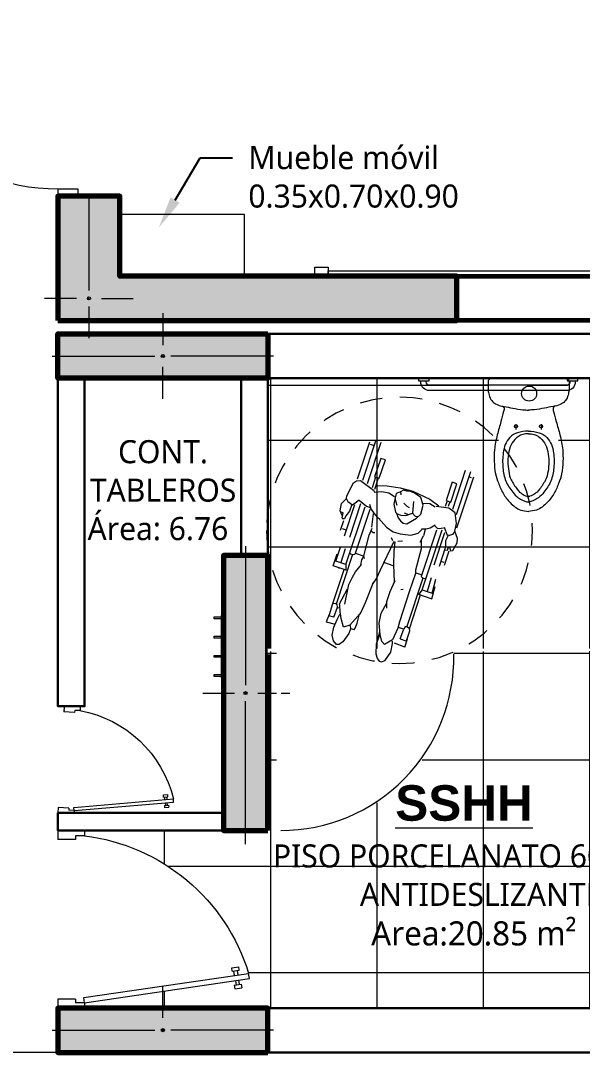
# Model space of a CAD drawing. Header units: metres. Extents: x 28 to 148, y 23 to 113.
# Drawn here: x 122.83 to 126, y 55.36 to 61.18 of the extents above; entities that cross this region are included whole.
import ezdxf
from ezdxf import colors
from ezdxf.entities.mleader import LeaderData, LeaderLine
from ezdxf.math import Vec2, Vec3

# ---------------------------------------------------------------- set-up
doc = ezdxf.new("R2010")
doc.units = ezdxf.units.M
doc.set_wipeout_variables(frame=1)
doc.linetypes.add('DASHED2', pattern=[0.375, 0.25, -0.125])
doc.linetypes.add('HIDDEN', pattern=[9.525, 6.35, -3.175])
for name, color, linetype, lineweight in [('COLUMNAS 50', 32, 'Continuous', 70), ('Equipamiento SR', 23, 'Continuous', 0), ('GRAFO 0 BLANCO', 7, 'Continuous', 0), ('GRAFO 4', 7, 'Continuous', 30), ('Hatch', 251, 'Continuous', 0), ('letras sr', 7, 'Continuous', 5), ('Lineas Referencia', 73, 'Continuous', 13), ('MOBILIARIO_Pen_No__1', 7, 'Continuous', 13), ('Muros el', 144, 'Continuous', 60), ('Proyeccciones', 1, 'DASHED2', 18), ('puertas', 7, 'Continuous', 5), ('Puertas El', 21, 'Continuous', 15), ('Sanitarios el', 141, 'Continuous', 15), ('Structural - Bearing_Pen_No__20', 1, 'Continuous', 0), ('Vanos', 140, 'Continuous', 5)]:
    doc.layers.add(name, color=color, linetype=linetype, lineweight=lineweight)
doc.styles.add('Generales', font='trebuc.ttf', dxfattribs={"height": 0.1})
doc.styles.add('Santa Rosa 1 50', font='trebuc.ttf')

# ---------------------------------------------------------------- blocks, each defined once
blk = doc.blocks.new('Picture 18')
at = {"layer": 'Equipamiento SR', "linetype": 'Continuous'}
for p, q in [((0.075, 0), (0, 0)), ((0, 0), (0, -0.05)), ((4.125, 0), (0.075, 0)), ((0.075, 0), (0.075, -0.03)), ((0.075, -0.05), (0.075, 0)), ((4.125, -0.03), (4.125, 0)), ((4.2, 0), (4.125, 0)), ((4.125, 0), (4.125, -0.05)), ((4.2, -0.05), (4.2, 0)), ((0, -0.05), (0.075, -0.05)), ((0.075, -0.03), (4.125, -0.03)), ((4.125, -0.05), (4.2, -0.05))]:
    blk.add_line(p, q, dxfattribs=at)
blk = doc.blocks.new('A$C5A0F33B4')
at = {"layer": 'Puertas El', "linetype": 'Continuous'}
blk.add_line((1.12, 1.16), (1.2176, 2.2757), dxfattribs=at)
at = {"layer": 'Puertas El', "linetype": 'ByBlock'}
for p, q in [((1.005, 1.16), (1.005, 1.2)), ((1.005, 1.2), (1.12, 1.2)), ((1.12, 1.2), (1.005, 1.2)), ((1.12, 1.2), (1.12, 1.16)), ((1.12, 1.16), (1.005, 1.16)), ((1.005, 0), (1.005, 0.04)), ((1.005, 0.04), (1.12, 0.04)), ((1.12, 0), (1.005, 0)), ((1.12, 0), (1.005, 0)), ((1.12, 0), (1.005, 0)), ((1.12, 0.04), (1.12, 0))]:
    blk.add_line(p, q, dxfattribs=at)
blk.add_arc((1.12, 1.16), 1.12, 270, 85, dxfattribs=at)
blk = doc.blocks.new('A$C3C3047C9')
at = {"true_color": 0x939598}
h = blk.add_hatch(color=252, dxfattribs=at)
h.dxf.hatch_style = 1
h.paths.add_polyline_path([(1.9, 0), (2.25, 0), (2.25, 0.7), (0, 0.7), (0, 0.45), (1.9, 0.45)])
h.paths.add_polyline_path([(2.0663, 0.575, -1), (2.0837, 0.575, -1)], flags=16)
at = {"layer": 'COLUMNAS 50', "linetype": 'Continuous'}
blk.add_lwpolyline([(2.25, 0.7), (0, 0.7), (0, 0.45), (1.9, 0.45), (1.9, 0), (2.25, 0)], close=True, dxfattribs=at)
at = {"layer": 'Structural - Bearing_Pen_No__20', "linetype": 'Continuous'}
for p, q in [((2.075, 0.62), (2.075, 0.8)), ((2.005, 0.575), (1.825, 0.575)), ((2.075, 0), (2.075, 0.53)), ((2.145, 0.575), (2.325, 0.575))]:
    blk.add_line(p, q, dxfattribs=at)
blk.add_circle((2.075, 0.575), 0.00871, dxfattribs=at)
blk.add_point((2.075, 0.575), dxfattribs=at)
blk = doc.blocks.new('DISCAPACITADO-1')
at = {"layer": 'Proyeccciones', "linetype": 'HIDDEN', "ltscale": 1.5}
for p, q in [((682410.7473, 9286072.2616), (682410.6806, 9286072.4854)), ((682410.6526, 9286072.4771), (682410.7225, 9286072.2423)), ((682410.7128, 9286072.4666), (682410.6897, 9286072.4597)), ((682410.7775, 9286072.2677), (682410.7146, 9286072.4788)), ((682410.624, 9286072.3798), (682410.6509, 9286072.3878)), ((682410.6552, 9286072.2751), (682410.624, 9286072.3798)), ((682410.6509, 9286072.3878), (682410.6821, 9286072.2832)), ((682410.142, 9286072.3281), (682410.2148, 9286072.0836)), ((682410.2363, 9286072.1138), (682410.1699, 9286072.3364)), ((682410.2097, 9286072.0094), (682410.1232, 9286072.2995)), ((682410.1347, 9286072.2941), (682410.1499, 9286072.2986)), ((682410.2171, 9286072.2585), (682410.244, 9286072.2665)), ((682410.2483, 9286072.1539), (682410.2171, 9286072.2585)), ((682410.244, 9286072.2665), (682410.2752, 9286072.1619)), ((682410.6821, 9286072.2832), (682410.6552, 9286072.2751)), ((682410.6611, 9286072.2762), (682410.6803, 9286072.2119)), ((682410.6766, 9286072.2815), (682410.6948, 9286072.2207)), ((682410.7607, 9286072.26), (682410.6855, 9286072.2066)), ((682410.7832, 9286072.2575), (682410.7607, 9286072.26)), ((682410.7993, 9286072.2452), (682410.7832, 9286072.2575)), ((682410.4631, 9286072.2081), (682410.3661, 9286072.1674)), ((682410.4173, 9286072.1752), (682410.4563, 9286072.1997)), ((682410.4563, 9286072.1997), (682410.4833, 9286072.2085)), ((682410.5356, 9286072.2254), (682410.4631, 9286072.2081)), ((682410.4833, 9286072.2085), (682410.498, 9286072.2084)), ((682410.498, 9286072.2084), (682410.516, 9286072.2135)), ((682410.516, 9286072.2135), (682410.5371, 9286072.2015)), ((682410.533, 9286072.2018), (682410.5312, 9286072.1861)), ((682410.6095, 9286072.234), (682410.5356, 9286072.2254)), ((682410.5371, 9286072.2015), (682410.5571, 9286072.1932)), ((682410.5571, 9286072.1932), (682410.563, 9286072.168)), ((682410.5989, 9286072.1945), (682410.566, 9286072.1753)), ((682410.6392, 9286072.2018), (682410.5989, 9286072.1945)), ((682410.6736, 9286072.2343), (682410.6095, 9286072.234)), ((682410.6796, 9286072.1963), (682410.6392, 9286072.2018)), ((682410.6855, 9286072.2066), (682410.6796, 9286072.1963)), ((682410.8361, 9286072.1704), (682410.7993, 9286072.2452)), ((682410.2752, 9286072.1619), (682410.2483, 9286072.1539)), ((682410.2542, 9286072.1549), (682410.2624, 9286072.1275)), ((682410.2697, 9286072.1602), (682410.2793, 9286072.1281)), ((682410.3661, 9286072.1674), (682410.3153, 9286072.1306)), ((682410.3351, 9286072.1231), (682410.3662, 9286072.1394)), ((682410.3662, 9286072.1394), (682410.4055, 9286072.1401)), ((682410.4028, 9286072.1317), (682410.4173, 9286072.1752)), ((682410.4143, 9286072.0804), (682410.4028, 9286072.1317)), ((682410.4607, 9286072.0849), (682410.4563, 9286072.1503)), ((682410.5126, 9286072.1387), (682410.4949, 9286072.1239)), ((682410.5503, 9286072.1256), (682410.5625, 9286072.1632)), ((682410.569, 9286072.1315), (682410.5581, 9286072.0879)), ((682410.563, 9286072.168), (682410.569, 9286072.1315)), ((682410.7649, 9286072.1478), (682410.7232, 9286072.1153)), ((682410.8015, 9286072.1202), (682410.7657, 9286072.1497)), ((682410.8289, 9286072.1399), (682410.8015, 9286072.1202)), ((682410.8365, 9286072.1545), (682410.8289, 9286072.1399)), ((682410.8376, 9286072.1555), (682410.8361, 9286072.1704)), ((682410.8649, 9286072.126), (682410.8376, 9286072.1555)), ((682410.2123, 9286072.0338), (682410.222, 9286072.0949)), ((682410.222, 9286072.0949), (682410.2576, 9286072.1188)), ((682410.2576, 9286072.1188), (682410.3307, 9286072.1261)), ((682410.4387, 9286072.0575), (682410.4143, 9286072.0804)), ((682410.4615, 9286072.0843), (682410.447, 9286072.0688)), ((682410.4993, 9286072.0707), (682410.4615, 9286072.0843)), ((682410.4949, 9286072.1239), (682410.4828, 9286072.1162)), ((682410.5096, 9286072.0848), (682410.4839, 9286072.0769)), ((682410.5478, 9286072.0789), (682410.5272, 9286072.0707)), ((682410.5531, 9286072.0821), (682410.5429, 9286072.0558)), ((682410.5581, 9286072.0879), (682410.5478, 9286072.0789)), ((682410.6804, 9286072.0771), (682410.6606, 9286072.0565)), ((682410.6982, 9286072.1009), (682410.6804, 9286072.0771)), ((682410.6862, 9286072.0279), (682410.6827, 9286072.0738)), ((682410.7061, 9286072.1274), (682410.6982, 9286072.1009)), ((682410.7232, 9286072.1153), (682410.7017, 9286072.109)), ((682410.704, 9286072.0969), (682410.78, 9286071.842)), ((682410.8288, 9286071.7837), (682410.7308, 9286072.1123)), ((682410.7564, 9286072.1289), (682410.8135, 9286071.9372)), ((682410.8415, 9286071.9455), (682410.7884, 9286072.1235)), ((682410.8064, 9286072.1227), (682410.817, 9286072.0848)), ((682410.817, 9286072.0848), (682410.837, 9286072.058)), ((682410.853, 9286072.0741), (682410.8631, 9286072.0774)), ((682410.8584, 9286072.0464), (682410.853, 9286072.0741)), ((682410.8591, 9286072.0593), (682410.8712, 9286072.0846)), ((682410.8712, 9286072.0846), (682410.8649, 9286072.126)), ((682410.2202, 9286071.9903), (682410.2123, 9286072.0338)), ((682410.338, 9286072.02), (682410.3182, 9286072.0033)), ((682410.3597, 9286072.0056), (682410.3319, 9286072.0234)), ((682410.447, 9286072.0688), (682410.4339, 9286072.0662)), ((682410.4925, 9286072.0233), (682410.4387, 9286072.0575)), ((682410.5126, 9286072.0272), (682410.4925, 9286072.0233)), ((682410.5272, 9286072.0707), (682410.4993, 9286072.0707)), ((682410.5283, 9286072.0391), (682410.5126, 9286072.0272)), ((682410.5429, 9286072.0558), (682410.5283, 9286072.0391)), ((682410.6522, 9286072.0502), (682410.6059, 9286072.002)), ((682410.6606, 9286072.0565), (682410.6434, 9286072.0452)), ((682410.688, 9286071.999), (682410.6862, 9286072.0279)), ((682410.837, 9286072.058), (682410.8437, 9286072.0404)), ((682410.8437, 9286072.0404), (682410.8562, 9286072.0398)), ((682410.8645, 9286071.9757), (682410.848, 9286072.0312)), ((682410.8584, 9286072.0464), (682410.8562, 9286072.0398)), ((682410.2033, 9286071.9501), (682410.2202, 9286071.9903)), ((682410.2202, 9286071.9903), (682410.2328, 9286071.9723)), ((682410.2328, 9286071.9723), (682410.2499, 9286071.9648)), ((682410.2499, 9286071.9648), (682410.2619, 9286071.966)), ((682410.257, 9286071.9652), (682410.2708, 9286071.9355)), ((682410.2806, 9286072.0108), (682410.2619, 9286071.966)), ((682410.3309, 9286071.7965), (682410.2758, 9286071.9812)), ((682410.2974, 9286072.0052), (682410.2853, 9286072.0081)), ((682410.3935, 9286071.654), (682410.2915, 9286071.9963)), ((682410.3182, 9286072.0033), (682410.2974, 9286072.0052)), ((682410.3236, 9286071.9939), (682410.4024, 9286071.7295)), ((682410.3831, 9286071.9993), (682410.3597, 9286072.0056)), ((682410.409, 9286071.9977), (682410.3831, 9286071.9993)), ((682410.3881, 9286071.9945), (682410.3954, 9286071.9585)), ((682410.4272, 9286071.9722), (682410.4059, 9286071.9943)), ((682410.4675, 9286071.9604), (682410.4272, 9286071.9722)), ((682410.5281, 9286071.9654), (682410.4675, 9286071.9604)), ((682410.5673, 9286071.9761), (682410.5281, 9286071.9654)), ((682410.6059, 9286072.002), (682410.5673, 9286071.9761)), ((682410.6799, 9286071.969), (682410.6708, 9286071.9689)), ((682410.6921, 9286071.9788), (682410.6799, 9286071.969)), ((682410.7033, 9286071.9524), (682410.6869, 9286071.9937)), ((682410.8563, 9286071.9853), (682410.8332, 9286071.9784)), ((682410.2043, 9286071.9245), (682410.2033, 9286071.9501)), ((682410.2288, 9286071.8809), (682410.2043, 9286071.9245)), ((682410.2474, 9286071.9001), (682410.2405, 9286071.879)), ((682410.255, 9286071.8955), (682410.2474, 9286071.9001)), ((682410.2708, 9286071.9355), (682410.2693, 9286071.8996)), ((682410.2693, 9286071.9007), (682410.3029, 9286071.7882)), ((682410.3974, 9286071.9565), (682410.4159, 9286071.9209)), ((682410.4082, 9286071.9318), (682410.4068, 9286071.8854)), ((682410.5136, 9286071.9259), (682410.5398, 9286071.9229)), ((682410.5584, 9286071.8696), (682410.5549, 9286071.9194)), ((682410.562, 9286071.9221), (682410.6349, 9286071.757)), ((682410.5674, 9286071.9254), (682410.5763, 9286071.9422)), ((682410.7285, 9286071.8364), (682410.7033, 9286071.9524)), ((682410.2405, 9286071.879), (682410.2288, 9286071.8809)), ((682410.2731, 9286071.7964), (682410.2485, 9286071.8793)), ((682410.2584, 9286071.8832), (682410.255, 9286071.8955)), ((682410.2741, 9286071.8839), (682410.2584, 9286071.8832)), ((682410.4068, 9286071.8854), (682410.435, 9286071.7636)), ((682410.5585, 9286071.7898), (682410.5584, 9286071.8696)), ((682410.7755, 9286071.8486), (682410.7322, 9286071.8364)), ((682410.78, 9286071.842), (682410.7897, 9286071.8401)), ((682410.7897, 9286071.8401), (682410.8017, 9286071.8437)), ((682410.7931, 9286071.8406), (682410.8771, 9286071.559)), ((682410.8017, 9286071.8437), (682410.8088, 9286071.8506)), ((682410.8346, 9286071.8722), (682410.8578, 9286071.7943)), ((682410.8855, 9286071.8006), (682410.8618, 9286071.8803)), ((682410.9009, 9286071.774), (682410.8799, 9286071.8425)), ((682410.2946, 9286071.8187), (682410.2768, 9286071.8134)), ((682410.5522, 9286071.6956), (682410.5585, 9286071.7898)), ((682410.6111, 9286071.8017), (682410.5632, 9286071.7871)), ((682410.724, 9286071.821), (682410.7285, 9286071.8364)), ((682410.7401, 9286071.8127), (682410.7275, 9286071.8361)), ((682410.7445, 9286071.7834), (682410.7401, 9286071.8127)), ((682410.773, 9286071.7441), (682410.7408, 9286071.7875)), ((682410.8286, 9286071.7834), (682410.8276, 9286071.7527)), ((682410.8288, 9286071.7837), (682410.8921, 9286071.8026)), ((682410.3457, 9286071.7246), (682410.3653, 9286071.6458)), ((682410.4024, 9286071.7295), (682410.3953, 9286071.7225)), ((682410.4326, 9286071.7486), (682410.3996, 9286071.7383)), ((682410.435, 9286071.7636), (682410.4348, 9286071.7458)), ((682410.4348, 9286071.7458), (682410.4655, 9286071.6471)), ((682410.6349, 9286071.757), (682410.6536, 9286071.7114)), ((682410.7892, 9286071.713), (682410.773, 9286071.7441)), ((682410.8199, 9286071.7498), (682410.9009, 9286071.774)), ((682410.895, 9286071.562), (682410.8375, 9286071.7551)), ((682410.8671, 9286071.7629), (682410.8679, 9286071.7604)), ((682410.3381, 9286071.6375), (682410.3181, 9286071.7178)), ((682410.3385, 9286071.6063), (682410.3217, 9286071.676)), ((682410.3833, 9286071.719), (682410.3736, 9286071.7209)), ((682410.3953, 9286071.7225), (682410.3833, 9286071.719)), ((682410.3922, 9286071.7211), (682410.4761, 9286071.4394)), ((682410.574, 9286071.6402), (682410.5485, 9286071.7023)), ((682410.6536, 9286071.7114), (682410.6727, 9286071.6822)), ((682410.6727, 9286071.6822), (682410.7136, 9286071.5718)), ((682410.6727, 9286071.6822), (682410.6765, 9286071.6813)), ((682410.8082, 9286071.6714), (682410.7892, 9286071.713)), ((682410.8282, 9286071.5611), (682410.8082, 9286071.6714)), ((682410.3935, 9286071.654), (682410.3315, 9286071.6355)), ((682410.4195, 9286071.6305), (682410.3385, 9286071.6064)), ((682410.3462, 9286071.6046), (682410.3453, 9286071.6083)), ((682410.3725, 9286071.6165), (682410.3738, 9286071.6114)), ((682410.3938, 9286071.6539), (682410.4115, 9286071.6287)), ((682410.4594, 9286071.4322), (682410.4019, 9286071.6253)), ((682410.4655, 9286071.6471), (682410.5164, 9286071.4706)), ((682410.5008, 9286071.6532), (682410.5139, 9286071.6517)), ((682410.5911, 9286071.5825), (682410.574, 9286071.6402)), ((682410.8585, 9286071.5618), (682410.8147, 9286071.6477)), ((682410.591, 9286071.5452), (682410.5911, 9286071.5825)), ((682410.6216, 9286071.5152), (682410.5928, 9286071.5717)), ((682410.7136, 9286071.5718), (682410.7366, 9286071.5157)), ((682410.8536, 9286071.5188), (682410.856, 9286071.5524)), ((682410.856, 9286071.5524), (682410.8585, 9286071.5618)), ((682410.8691, 9286071.5418), (682410.8712, 9286071.5566)), ((682410.8712, 9286071.5566), (682410.8824, 9286071.5622)), ((682410.8824, 9286071.5622), (682410.8975, 9286071.5596)), ((682410.8975, 9286071.5596), (682410.9136, 9286071.4984)), ((682410.6303, 9286071.4587), (682410.6216, 9286071.5152)), ((682410.7366, 9286071.5157), (682410.7525, 9286071.4947)), ((682410.7554, 9286071.4563), (682410.7455, 9286071.5017)), ((682410.7525, 9286071.4947), (682410.7955, 9286071.4427)), ((682410.8455, 9286071.4795), (682410.8536, 9286071.5188)), ((682410.8689, 9286071.4722), (682410.8541, 9286071.5037)), ((682410.8565, 9286071.5359), (682410.8686, 9286071.5381)), ((682410.8872, 9286071.4845), (682410.8691, 9286071.5418)), ((682410.8872, 9286071.4845), (682410.9161, 9286071.4926)), ((682410.9138, 9286071.5001), (682410.929, 9286071.4567)), ((682410.4557, 9286071.4223), (682410.4596, 9286071.4349)), ((682410.4596, 9286071.4349), (682410.4746, 9286071.4431)), ((682410.4756, 9286071.4432), (682410.4832, 9286071.4426)), ((682410.4832, 9286071.4426), (682410.4907, 9286071.4296)), ((682410.4918, 9286071.4299), (682410.5203, 9286071.4376)), ((682410.5164, 9286071.4706), (682410.5253, 9286071.4339)), ((682410.5253, 9286071.4339), (682410.5536, 9286071.3672)), ((682410.6232, 9286071.3958), (682410.6303, 9286071.4587)), ((682410.7649, 9286071.426), (682410.7554, 9286071.4563)), ((682410.7937, 9286071.4412), (682410.7914, 9286071.4215)), ((682410.7955, 9286071.4427), (682410.8308, 9286071.4312)), ((682410.8308, 9286071.4312), (682410.8455, 9286071.4795)), ((682410.8857, 9286071.4296), (682410.8689, 9286071.4722)), ((682410.929, 9286071.4567), (682410.8795, 9286071.4452)), ((682410.4738, 9286071.3643), (682410.4557, 9286071.4223)), ((682410.4814, 9286071.3292), (682410.4684, 9286071.3755)), ((682410.5092, 9286071.374), (682410.4907, 9286071.4296)), ((682410.6124, 9286071.3573), (682410.6232, 9286071.3958)), ((682410.6336, 9286071.376), (682410.6249, 9286071.4115)), ((682410.6431, 9286071.3417), (682410.625, 9286071.3932)), ((682410.7704, 9286071.4198), (682410.7649, 9286071.426)), ((682410.7917, 9286071.4247), (682410.7704, 9286071.4198)), ((682410.7914, 9286071.4215), (682410.8001, 9286071.3949)), ((682410.8001, 9286071.3949), (682410.8322, 9286071.348)), ((682410.8932, 9286071.3834), (682410.8857, 9286071.4296)), ((682410.8858, 9286071.3509), (682410.8932, 9286071.3834)), ((682410.5092, 9286071.374), (682410.4777, 9286071.3649)), ((682410.4825, 9286071.3293), (682410.5409, 9286071.3493)), ((682410.5545, 9286071.3592), (682410.553, 9286071.3461)), ((682410.553, 9286071.3461), (682410.5626, 9286071.2979)), ((682410.5536, 9286071.3672), (682410.597, 9286071.3393)), ((682410.597, 9286071.3393), (682410.6124, 9286071.3573)), ((682410.6428, 9286071.2832), (682410.6431, 9286071.3417)), ((682410.8322, 9286071.348), (682410.853, 9286071.3317)), ((682410.853, 9286071.3317), (682410.8681, 9286071.3323)), ((682410.8681, 9286071.3323), (682410.8858, 9286071.3509)), ((682410.5626, 9286071.2979), (682410.594, 9286071.2481)), ((682410.6207, 9286071.2426), (682410.6338, 9286071.2605)), ((682410.6338, 9286071.2605), (682410.6428, 9286071.2832)), ((682410.594, 9286071.2481), (682410.6101, 9286071.2398)), ((682410.6101, 9286071.2398), (682410.6207, 9286071.2426))]:
    blk.add_line(p, q, dxfattribs=at)
at = {"layer": 'Proyeccciones', "linetype": 'HIDDEN', "ltscale": 0.02}
blk.add_circle((682410.5323, 9286071.9856), 0.75, dxfattribs=at)
blk = doc.blocks.new('puerta 1.00')
at = {"layer": 'Puertas El'}
for p, q in [((165.7653, -11.935), (165.7653, -11.885)), ((165.9153, -11.915), (165.8653, -11.915)), ((165.8653, -11.935), (165.8653, -11.915)), ((165.9153, -11.915), (165.9109, -11.9447)), ((165.9153, -11.915), (165.9153, -11.885)), ((165.9153, -11.915), (166.8454, -12.0506)), ((165.8653, -11.935), (165.7653, -11.935)), ((165.9109, -11.9447), (166.8411, -12.0803)), ((166.76, -12.0129), (166.7629, -11.9931)), ((166.76, -12.0129), (166.7996, -12.0187)), ((166.7629, -11.9931), (166.8024, -11.9989)), ((166.7663, -12.0391), (166.7699, -12.0143)), ((166.7897, -12.0172), (166.7861, -12.042)), ((166.7996, -12.0187), (166.8024, -11.9989)), ((166.7484, -12.0921), (166.7456, -12.1118)), ((166.7484, -12.0921), (166.788, -12.0978)), ((166.7619, -12.0688), (166.7583, -12.0935)), ((166.7817, -12.0716), (166.7781, -12.0964)), ((166.8454, -12.0506), (166.8411, -12.0803)), ((166.8454, -12.0506), (166.8411, -12.0803)), ((166.8454, -12.0506), (166.8411, -12.0803)), ((166.7456, -12.1118), (166.7851, -12.1176)), ((166.788, -12.0978), (166.7851, -12.1176)), ((165.7653, -12.855), (165.7653, -12.835)), ((165.7653, -12.885), (165.7653, -12.835)), ((165.8653, -12.835), (165.7653, -12.835)), ((165.8653, -12.855), (165.8653, -12.835)), ((165.9153, -12.855), (165.8653, -12.855)), ((165.9153, -12.885), (165.9153, -12.855))]:
    blk.add_line(p, q, dxfattribs=at)
at = {"layer": 'Puertas El', "linetype": 'ByBlock'}
blk.add_arc((165.7822, -11.7554), 1.1076, 276.89893, 342.94348, dxfattribs=at)
blk = doc.blocks.new('A$C07B70438')
at = {"layer": 'Equipamiento SR', "linetype": 'Continuous', "lineweight": 0}
for p, q in [((0.0106, 0.3517), (0, 0.3517)), ((0, 0.3517), (0, 0)), ((0.0106, 0), (0.0106, 0.3517)), ((0.0106, 0.3432), (0.0106, 0.3319)), ((0.0525, 0.3432), (0.0106, 0.3432)), ((0.0106, 0.3319), (0.0525, 0.3319)), ((0.0525, 0.3319), (0.0525, 0.3432)), ((0.0525, 0.2348), (0.0106, 0.2348)), ((0.0525, 0.2236), (0.0525, 0.2348)), ((0.0106, 0.2236), (0.0525, 0.2236)), ((0.0525, 0.1264), (0.0106, 0.1264)), ((0.0525, 0.1152), (0.0525, 0.1264)), ((0.0106, 0.1152), (0.0525, 0.1152)), ((0, 0), (0.0106, 0)), ((0.0525, 0.0181), (0.0106, 0.0181)), ((0.0106, 0.0068), (0.0525, 0.0068)), ((0.0525, 0.0068), (0.0525, 0.0181))]:
    blk.add_line(p, q, dxfattribs=at)
blk = doc.blocks.new('INODFLUX-P')
at = {"layer": 'Sanitarios el'}
for p, q in [((0, -0.2121), (0, 0.2126)), ((0.023, 0.2288), (0.0672, 0.2288)), ((0, 0.1438), (0, -0.0981)), ((0.2582, 0.0706), (0.2891, 0.0706)), ((0.2582, -0.071), (0.2891, -0.071)), ((0.023, -0.2282), (0.023, -0.2282)), ((0.023, -0.2282), (0.0672, -0.2282))]:
    blk.add_line(p, q, dxfattribs=at)
for centre, radius in [((0.2717, 0.0706), 0.00872), ((0.0867, 0.0033), 0.0425), ((0.2717, -0.071), 0.00872)]:
    blk.add_circle(centre, radius, dxfattribs=at)
for points in [[(0, 0.2126), (0.0044, 0.2213), (0.0135, 0.2274), (0.023, 0.2288)], [(0.0672, 0.2288), (0.0955, 0.223), (0.1264, 0.2081), (0.1445, 0.1864), (0.157, 0.1508), (0.1588, 0.1386)], [(0.1874, 0.1409), (0.2442, 0.1561), (0.3196, 0.1768), (0.4039, 0.1925), (0.4675, 0.1942), (0.5389, 0.1866), (0.5904, 0.1708), (0.6481, 0.1445), (0.701, 0.1046), (0.7429, 0.0445), (0.7506, -0.0003)], [(0.1579, 0.145), (0.1674, 0.1389), (0.1874, 0.1409)], [(0.2977, -0.0011), (0.3073, 0.0603), (0.3337, 0.1031), (0.3743, 0.1291), (0.42, 0.1406), (0.5047, 0.1425), (0.5802, 0.1255), (0.6419, 0.087), (0.6742, 0.0556), (0.6882, 0.0286), (0.6966, 0.0076), (0.6966, -0.0011)], [(0.1874, -0.1404), (0.2442, -0.1556), (0.3196, -0.1762), (0.4039, -0.192), (0.4675, -0.1937), (0.5389, -0.1861), (0.5904, -0.1703), (0.6481, -0.144), (0.701, -0.1041), (0.7429, -0.0439), (0.7506, 0.0009)], [(0.2977, -0.0011), (0.3073, -0.0624), (0.3337, -0.1052), (0.3743, -0.1312), (0.42, -0.1427), (0.5047, -0.1446), (0.5802, -0.1276), (0.6419, -0.0891), (0.6742, -0.0577), (0.6882, -0.0307), (0.6966, -0.0097), (0.6966, -0.0011)], [(0.0672, -0.2282), (0.0955, -0.2225), (0.1264, -0.2075), (0.1445, -0.1859), (0.157, -0.1503), (0.1588, -0.1381)], [(0.1579, -0.1444), (0.1674, -0.1384), (0.1874, -0.1404)], [(0, -0.2121), (0.0044, -0.2208), (0.0135, -0.2269), (0.023, -0.2282)]]:
    blk.add_spline(points, degree=3, dxfattribs=at)
for points, knots in [([(0.1588, 0.1386), (0.1623, 0.1223), (0.1698, 0.0871), (0.1777, 0.0409), (0.1792, 0.0109), (0.1796, 0.0003)], [0, 0, 0, 0, 0.0500478, 0.1080759, 0.1401372, 0.1401372, 0.1401372, 0.1401372]), ([(0.3131, -0.0011), (0.3106, 0.0471), (0.3384, 0.0711), (0.391, 0.1086), (0.4315, 0.1145), (0.5072, 0.1138), (0.5432, 0.1094), (0.5901, 0.088), (0.6081, 0.0754), (0.6383, 0.0517), (0.6458, 0.0447), (0.6554, 0.0285), (0.6616, 0.0158), (0.666, 0.0062), (0.6666, 0.0045), (0.6667, 0.0043)], [0, 0, 0, 0, 0.1299393, 0.1299393, 0.2598787, 0.2598787, 0.374754, 0.374754, 0.445792, 0.445792, 0.4942707, 0.4942707, 0.5266072, 0.5266072, 0.535214, 0.535214, 0.535214, 0.535214]), ([(0.1588, -0.1381), (0.1623, -0.1218), (0.1698, -0.0866), (0.1777, -0.0404), (0.1792, -0.0104), (0.1796, 0.0003)], [0, 0, 0, 0, 0.0500478, 0.1080759, 0.1401372, 0.1401372, 0.1401372, 0.1401372]), ([(0.3131, -0.0011), (0.3106, -0.0492), (0.3384, -0.0732), (0.391, -0.1107), (0.4315, -0.1166), (0.5072, -0.1159), (0.5432, -0.1115), (0.5901, -0.0901), (0.6081, -0.0775), (0.6383, -0.0539), (0.6458, -0.0468), (0.6554, -0.0306), (0.6616, -0.0179), (0.666, -0.0083), (0.6666, -0.0066), (0.6667, -0.0064)], [0, 0, 0, 0, 0.1299393, 0.1299393, 0.2598787, 0.2598787, 0.374754, 0.374754, 0.445792, 0.445792, 0.4942707, 0.4942707, 0.5266072, 0.5266072, 0.535214, 0.535214, 0.535214, 0.535214])]:
    blk.add_open_spline(points, degree=3, knots=knots, dxfattribs=at)
for points in [[(0.6667, 0.0043), (0.6667, 0.0041), (0.6667, 0.003), (0.6666, 0.0005)], [(0.6567, -0.0046), (0.6567, -0.0042), (0.6567, -0.0037), (0.6566, -0.0032)], [(0.6667, -0.0064), (0.6667, -0.0062), (0.6667, -0.0051), (0.6666, -0.0027)]]:
    blk.add_open_spline(points, degree=3, dxfattribs=at)
blk.add_point((0, 0), dxfattribs=at)
blk = doc.blocks.new('A$C177A501D')
at = {"layer": 'GRAFO 0 BLANCO'}
for p, q in [((0.835, 0.1), (0.0635, 0.1)), ((0.835, 0.07), (0.0635, 0.07)), ((0.0135, 0.05), (0.0135, 0.045)), ((0.0435, 0.05), (0.0435, 0.045)), ((0.855, 0.045), (0.855, 0.05)), ((0.885, 0.045), (0.885, 0.05))]:
    blk.add_line(p, q, dxfattribs=at)
for points in [[(0.06, 0.045), (0.06, 0.03), (0, 0.03), (0, 0.045)], [(0.9, 0.045), (0.9, 0.03), (0.84, 0.03), (0.84, 0.045)]]:
    blk.add_lwpolyline(points, close=True, dxfattribs=at)
for centre, radius, start, end in [((0.0635, 0.05), 0.05, 90, 180), ((0.0635, 0.05), 0.02, 90, 180), ((0.835, 0.05), 0.05, 0.01798, 90), ((0.835, 0.05), 0.02, 0.01798, 90)]:
    blk.add_arc(centre, radius, start, end, dxfattribs=at)

msp = doc.modelspace()

# ---------------------------------------------------------------- hatches: boundary and pattern name
at = {"true_color": 0x939598}
h = msp.add_hatch(color=252, dxfattribs=at)
h.dxf.hatch_style = 1
h.paths.add_polyline_path([(123.0411, 59.4122), (124.2243, 59.4122), (124.2243, 59.1622), (123.0411, 59.1622)])
at = {"layer": 'GRAFO 0 BLANCO', "true_color": 0x939598}
h = msp.add_hatch(color=252, dxfattribs=at)
h.dxf.hatch_style = 1
h.paths.add_polyline_path([(123.9743, 56.6132), (124.2243, 56.6132), (124.2243, 58.1622), (123.9743, 58.1622)])
h = msp.add_hatch(color=252, dxfattribs=at)
h.dxf.hatch_style = 1
h.paths.add_polyline_path([(123.0411, 55.3632), (124.2243, 55.3632), (124.2243, 55.6132), (123.0411, 55.6132)])

# ---------------------------------------------------------------- linework, layer by layer
at = {"layer": 'COLUMNAS 50', "color": 1, "linetype": 'Continuous', "lineweight": 5}
for p, q in [((123.6327, 59.5288), (123.6327, 59.3488)), ((123.0077, 59.2872), (123.5877, 59.2872)), ((124.2577, 59.2872), (123.6777, 59.2872)), ((123.6327, 59.0456), (123.6327, 59.2256)), ((124.0993, 58.2155), (124.0993, 57.4327)), ((123.8577, 57.3877), (124.0377, 57.3877)), ((124.1693, 57.3877), (124.3493, 57.3877)), ((124.0993, 56.5367), (124.0993, 57.3427)), ((123.6327, 55.5582), (123.6327, 55.7382)), ((123.0077, 55.4882), (123.5877, 55.4882)), ((124.2577, 55.4882), (123.6777, 55.4882))]:
    msp.add_line(p, q, dxfattribs=at)
at = {"layer": 'COLUMNAS 50', "linetype": 'Continuous'}
for points in [[(124.2243, 59.4122), (124.2243, 59.1622), (123.0411, 59.1622), (123.0411, 59.4122)], [(124.2243, 56.6132), (124.2243, 58.1622), (123.9743, 58.1622), (123.9743, 56.6132)], [(124.2243, 55.3632), (124.2243, 55.6132), (123.0411, 55.6132), (123.0411, 55.3632)]]:
    msp.add_lwpolyline(points, close=True, dxfattribs=at)
at = {"layer": 'COLUMNAS 50', "color": 1, "linetype": 'Continuous', "lineweight": 5}
for centre in [(123.6327, 59.2872), (124.0993, 57.3877), (123.6327, 55.4882)]:
    msp.add_circle(centre, 0.00871, dxfattribs=at)
for p in [(123.6327, 59.2872), (124.0993, 57.3877), (123.6327, 55.4882)]:
    msp.add_point(p, dxfattribs=at)
at = {"layer": 'Equipamiento SR'}
msp.add_lwpolyline([(123.3911, 59.7372), (123.3911, 60.0872), (124.0911, 60.0872), (124.0911, 59.7372), (123.3911, 59.7372)], dxfattribs=at)
at = {"layer": 'GRAFO 0 BLANCO'}
for p, q in [((125.9093, 59.1222), (125.1378, 59.1222)), ((125.9093, 59.0922), (125.1378, 59.0922)), ((123.0411, 55.3632), (120.0911, 55.3632))]:
    msp.add_line(p, q, dxfattribs=at)
at = {"layer": 'GRAFO 4', "linetype": 'Continuous'}
for p, q in [((126.1243, 59.4122), (124.2243, 59.4122)), ((126.1243, 59.1622), (124.2243, 59.1622)), ((125.9743, 59.1622), (125.0743, 59.1622)), ((123.0411, 56.7132), (123.0411, 56.6132))]:
    msp.add_line(p, q, dxfattribs=at)
at = {"layer": 'GRAFO 4', "linetype": 'Continuous', "flags": 128}
for points in [[(123.0411, 59.1622), (123.0411, 57.3132), (123.1911, 57.3132), (123.1911, 59.1622)], [(124.0743, 58.1622), (124.0743, 59.1622)], [(124.0743, 58.1622), (124.0743, 59.1622)], [(124.2243, 58.1622), (124.2243, 59.1622)], [(123.0411, 56.7132), (123.9743, 56.7132)], [(123.0411, 56.6132), (123.9743, 56.6132)], [(124.2243, 55.6132), (126.1243, 55.6132)], [(124.2243, 55.3632), (124.2243, 55.3632), (129.541, 55.3632)]]:
    msp.add_lwpolyline(points, dxfattribs=at)
at = {"layer": 'Hatch', "linetype": 'Continuous', "ltscale": 0.2}
for p, q in [((124.2243, 59.1229), (125.4673, 59.1229)), ((125.6887, 59.1229), (125.9146, 59.1229))]:
    msp.add_line(p, q, dxfattribs=at)
at = {"layer": 'Muros el', "ltscale": 0.05}
msp.add_lwpolyline([(128.5911, 59.4872), (125.2911, 59.4872), (125.2911, 59.7372), (128.5911, 59.7372)], close=True, dxfattribs=at)
at = {"layer": 'Vanos', "color": 7}
msp.add_line((123.9743, 57.2877), (123.9743, 58.0122), dxfattribs=at)

# ---------------------------------------------------------------- block references
at = {"layer": 'Equipamiento SR', "xscale": -1}
for name, p in [('A$C5A0F33B4', (124.1611, 60.1872)), ('A$C07B70438', (123.9743, 57.4741)), ('A$C07B70438', (123.9742, 57.4741))]:
    msp.add_blockref(name, p, dxfattribs=at)
at = {"layer": 'Lineas Referencia', "lineweight": 15, "xscale": -1, "rotation": 358.2247663625511}
msp.add_blockref('DISCAPACITADO-1', (394537.397, -9302696.9801, -0.0002), dxfattribs=at)
at = {"layer": 'MOBILIARIO_Pen_No__1', "linetype": 'Continuous', "xscale": -1, "rotation": 180}
msp.add_blockref('Picture 18', (124.4911, 59.7372), dxfattribs=at)
at = {"layer": 'Puertas El', "xscale": -0.6000008215380455, "yscale": 0.6000008215380456, "zscale": 0.6000008215380455, "rotation": 176.5842197090147}
msp.add_blockref('puerta 1.00', (23.3336, 55.5208), dxfattribs=at)
at = {"layer": 'Puertas El', "xscale": -1, "rotation": 180}
msp.add_blockref('puerta 1.00', (-42.7242, 43.7282), dxfattribs=at)
at = {"layer": 'Sanitarios el', "extrusion": (0, 0, -1), "xscale": -1, "zscale": -1, "rotation": 90}
msp.add_blockref('INODFLUX-P', (-125.6956, 59.1622), dxfattribs=at)
at = {"layer": 'Vanos', "rotation": 180}
msp.add_blockref('A$C3C3047C9', (125.2911, 60.1872), dxfattribs=at)
at = {"layer": 'Vanos', "xscale": -1, "rotation": 180}
msp.add_blockref('A$C177A501D', (125.0743, 59.1922), dxfattribs=at)

# ---------------------------------------------------------------- texts
at = {"layer": 'letras sr', "attachment_point": 1, "style": 'Santa Rosa 1 50'}
for s, width, insert, char_height in [('\\pi0.25802;CONT.\\P\\pi0.09943;TABLEROS\\P\\pi0.08617;Área: 6.76', 0.999703, (123.122, 58.8131), 0.13), ('\\pi1.37488;{\\fSwis721 Ex BT|b1|i0|c0|p34;\\H0.95694x;\\LSSHH\\P\\pi0.64125;\\fTrebuchet MS|b0|i0|c0|p34;\\H0.65x;\\l PISO PORCELANATO 60x60CM\\P\\pi1.17579;ANTIDESLIZANTE\\H1.04502x;\\P\\pi1.23926;Area:20.85 m²}', 3.670924, (123.5686, 56.8685), 0.209)]:
    msp.add_mtext_dynamic_manual_height_columns(s, width=width, gutter_width=1, heights=[0], dxfattribs=dict(at, insert=insert, char_height=char_height))

# ---------------------------------------------------------------- leaders
at = {"layer": 'letras sr'}
ml = msp.add_multileader_mtext('Standard', dxfattribs=at)
ml.set_content('Mueble móvil\\P0.35x0.70x0.90', color=256, style='Generales')
ml.set_leader_properties()
ml.build(insert=Vec2(0, 0))
ml.multileader.update_dxf_attribs({"text_right_attachment_type": 6, "dogleg_length": 0.36, "arrow_head_size": 0.18})
ctx = ml.context
ctx.base_point, ctx.char_height, ctx.arrow_head_size, ctx.landing_gap_size, ctx.plane_origin = Vec3(124.0253, 60.4043), 0.13, 0.18, 0.09, Vec3(123.6543, 60.9112)
ctx.right_attachment = 6
notes = []
notes.append((ctx, [(0, (1, 1, 0), (123.8426, 60.4043), (1, 0), 0.1826, [(0, [(123.6101, 60.0111)], 0, [])])]))
ctx.mtext.insert, ctx.mtext.flow_direction = Vec3(124.1153, 60.4704), 5
for ctx, leaders in notes:
    for number, flags, end, landing, length, lines in leaders:
        leader = LeaderData()
        leader.index, (leader.has_last_leader_line, leader.has_dogleg_vector, leader.attachment_direction) = number, flags
        leader.last_leader_point, leader.dogleg_vector, leader.dogleg_length = Vec3(end), Vec3(landing), length
        for number, points, colour, breaks in lines:
            line = LeaderLine()
            line.index, line.vertices, line.color, line.breaks = number, Vec3.list(points), colors.encode_raw_color(colour), breaks
            leader.lines.append(line)
        ctx.leaders.append(leader)

# ---------------------------------------------------------------- next in the draw order: wipeouts: each hides what was drawn before it
for points in [[(125.2741, 57.6064), (126.1243, 57.6064), (126.1243, 57.6384), (125.2741, 57.6384)], [(124.2741, 57.6064), (124.2991, 57.6064), (124.2991, 56.6132), (124.2741, 56.6132)]]:
    msp.add_wipeout(points).dxf.layer = 'puertas'

# ---------------------------------------------------------------- next in the draw order: wipeouts: each hides what was drawn before it
msp.add_wipeout([(124.2243, 57.6064), (124.2741, 57.6064), (124.2741, 57.6384), (124.2243, 57.6384)]).dxf.layer = 'puertas'

# ---------------------------------------------------------------- next in the draw order: hatches: boundary and pattern name
at = {"layer": 'GRAFO 4', "linetype": 'Continuous', "lineweight": 5, "true_color": 0x636466}
h = msp.add_hatch(dxfattribs=at)
h.set_pattern_fill('_USER', color=251, scale=0.6, double=1, pattern_type=0)
h.set_pattern_definition([(0, (123.0411, 59.4122), (0, 0.6), []), (90, (123.0411, 59.4122), (-0.6, 4e-17), [])])
h.paths.add_polyline_path([(124.2243, 57.6384), (126.1243, 57.6384), (126.1243, 59.1622), (125.9143, 59.1622), (125.9234, 59.1472), (125.9234, 59.0894), (125.8985, 59.0302), (125.8405, 59.0043), (125.8867, 58.6504), (125.6952, 58.4116), (125.5049, 58.6504), (125.5511, 59.0043), (125.4931, 59.0302), (125.4673, 59.095), (125.4673, 59.1392), (125.4835, 59.1622), (124.2243, 59.1622)])
h = msp.add_hatch(dxfattribs=at)
h.set_pattern_fill('_USER', color=251, scale=0.6, double=1, pattern_type=0)
h.set_pattern_definition([(0, (123.0411, 59.4122), (0, 0.6), []), (90, (123.0411, 59.4122), (-0.6, 4e-17), [])])
edge = h.paths.add_edge_path()
edge.add_line((126.1243, 55.6132), (123.1911, 55.6132))
edge.add_line((123.1911, 55.6132), (123.1911, 55.6432))
edge.add_line((123.1911, 55.6432), (124.1213, 55.7789))
edge.add_line((124.1213, 55.7789), (124.1169, 55.8085))
edge.add_arc((123.0581, 55.4837), 1.1076, 17.05652, 83.10107)
edge.add_line((123.1911, 56.5832), (123.1911, 56.6132))
edge.add_line((123.1911, 56.6132), (124.2243, 56.6132))
edge.add_line((124.2243, 56.6132), (124.2243, 57.6224))
edge.add_line((124.2243, 57.6224), (124.2741, 57.6224))
edge.add_line((124.2741, 57.6224), (124.2741, 56.6132))
edge.add_line((124.2741, 56.6132), (124.2983, 56.6132))
edge.add_arc((124.3165, 57.5721), 0.9591, 268.91318, 363.00367)
edge.add_line((125.2743, 57.6224), (126.1243, 57.6244))
edge.add_line((126.1243, 57.6244), (126.1243, 57.6008))
edge.add_line((126.1243, 57.6008), (126.3743, 57.6008))
edge.add_line((126.3743, 57.6008), (126.3743, 57.636))
edge.add_line((126.3743, 57.636), (129.9913, 57.6357))
edge.add_line((129.9913, 57.6357), (129.9913, 56.2134))
edge.add_line((129.9913, 56.2134), (126.1243, 56.2134))
edge.add_line((126.1243, 56.2134), (126.1243, 55.6132))

# ---------------------------------------------------------------- next in the draw order: linework, layer by layer
at = {"layer": 'puertas'}
msp.add_arc((124.2989, 57.5886), 0.9753, 270.00856, 1.0487, dxfattribs=at)

doc.saveas('drawing.dxf')
